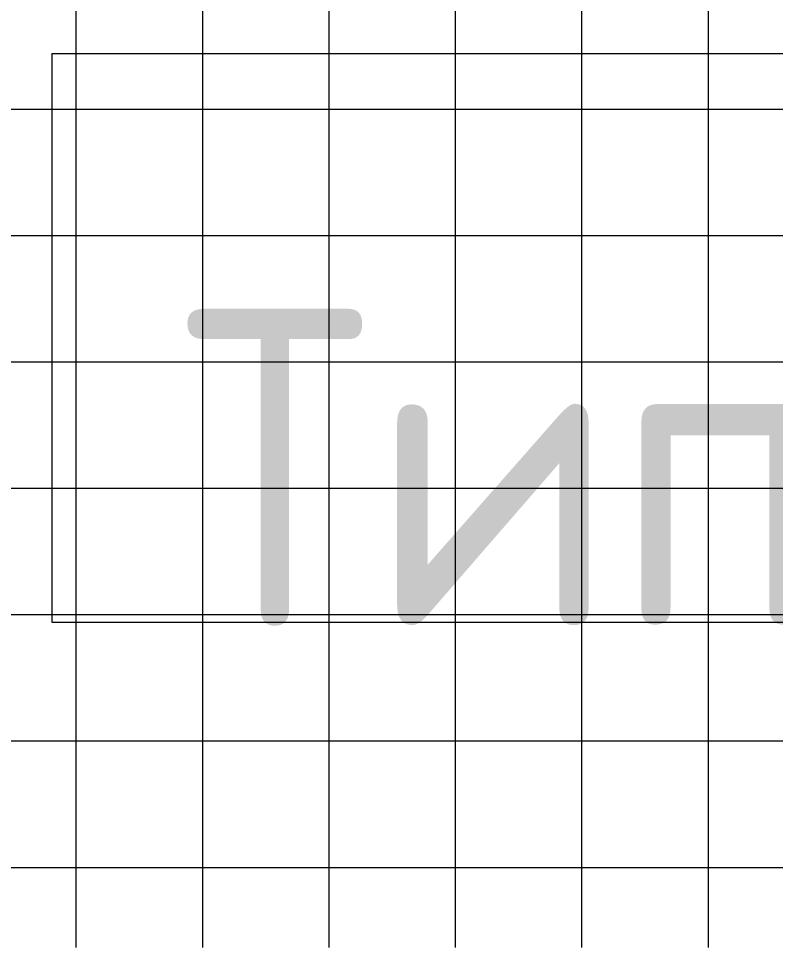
# Model space of a CAD drawing. Header units: millimetres. Extents: x -10438 to 68527, y -5058 to 44223.
# Drawn here: x 5532 to 6131, y 6852 to 7587 of the extents above; entities that cross this region are included whole.
import ezdxf

# ---------------------------------------------------------------- set-up
doc = ezdxf.new("R2010")
doc.units = ezdxf.units.MM
doc.layers.add('Марки', color=7, linetype='Continuous', lineweight=20)
doc.layers.add('Потолки штриховка', color=7, linetype='Continuous', lineweight=9)
doc.styles.add('GOST Common_B', font='', dxfattribs={"width": 0.9, "height": 250})
doc.styles.get('GOST Common_B').set_extended_font_data('GOST Common', bold=True)

# ---------------------------------------------------------------- blocks, each defined once
blk = doc.blocks.new('ADSK_Марка_Потолок - ADSK_Марка и Смещение от уровня-155896-План потолков 3-го этажа')
at = {"layer": 'Марки'}
for p, q in [((-6, 4.5), (-6, 0)), ((-6, 4.5), (6, 4.5)), ((-6, 0), (6, 0))]:
    blk.add_line(p, q, dxfattribs=at)

msp = doc.modelspace()

# ---------------------------------------------------------------- hatches: boundary and pattern name
at = {"layer": 'Потолки штриховка', "lineweight": 18}
h = msp.add_hatch(dxfattribs=at)
h.set_pattern_fill('FP_55', color=256, style=0, pattern_type=2)
h.set_pattern_definition([(0, (5977.78, 7715.25), (0, -100), []), (270, (5977.78, 7715.25), (-100, -6e-15), [])])
h.paths.add_polyline_path([(5088.531, 6851.952), (6892.025, 6851.952), (6892.025, 8553.542), (5088.531, 8553.542), (5088.531, 7178.336)])

# ---------------------------------------------------------------- block references
at = {"layer": 'Марки', "xscale": 99.99999999999993, "yscale": 99.99999999999993, "zscale": 99.99999999999993}
msp.add_blockref('ADSK_Марка_Потолок - ADSK_Марка и Смещение от уровня-155896-План потолков 3-го этажа', (6158.461, 7109.377), dxfattribs=at)

# ---------------------------------------------------------------- texts
at = {"layer": 'Марки', "lineweight": 9, "insert": (6148.28, 7231.533), "char_height": 250, "width": 833.4, "attachment_point": 5, "line_spacing_factor": 1.022766, "style": 'GOST Common_B'}
msp.add_mtext('\\pt1143,2286,3429,4572,5715,6858,8001,9144,10287,11430,12573,13716,14859,16002,17145,18288,19431,20574,21717,22860,24003,25146,26289,27432,28575,29718,30861,32004,33147,34290,35433,36576;Тип-3.1', dxfattribs=at)

doc.saveas('drawing.dxf')
